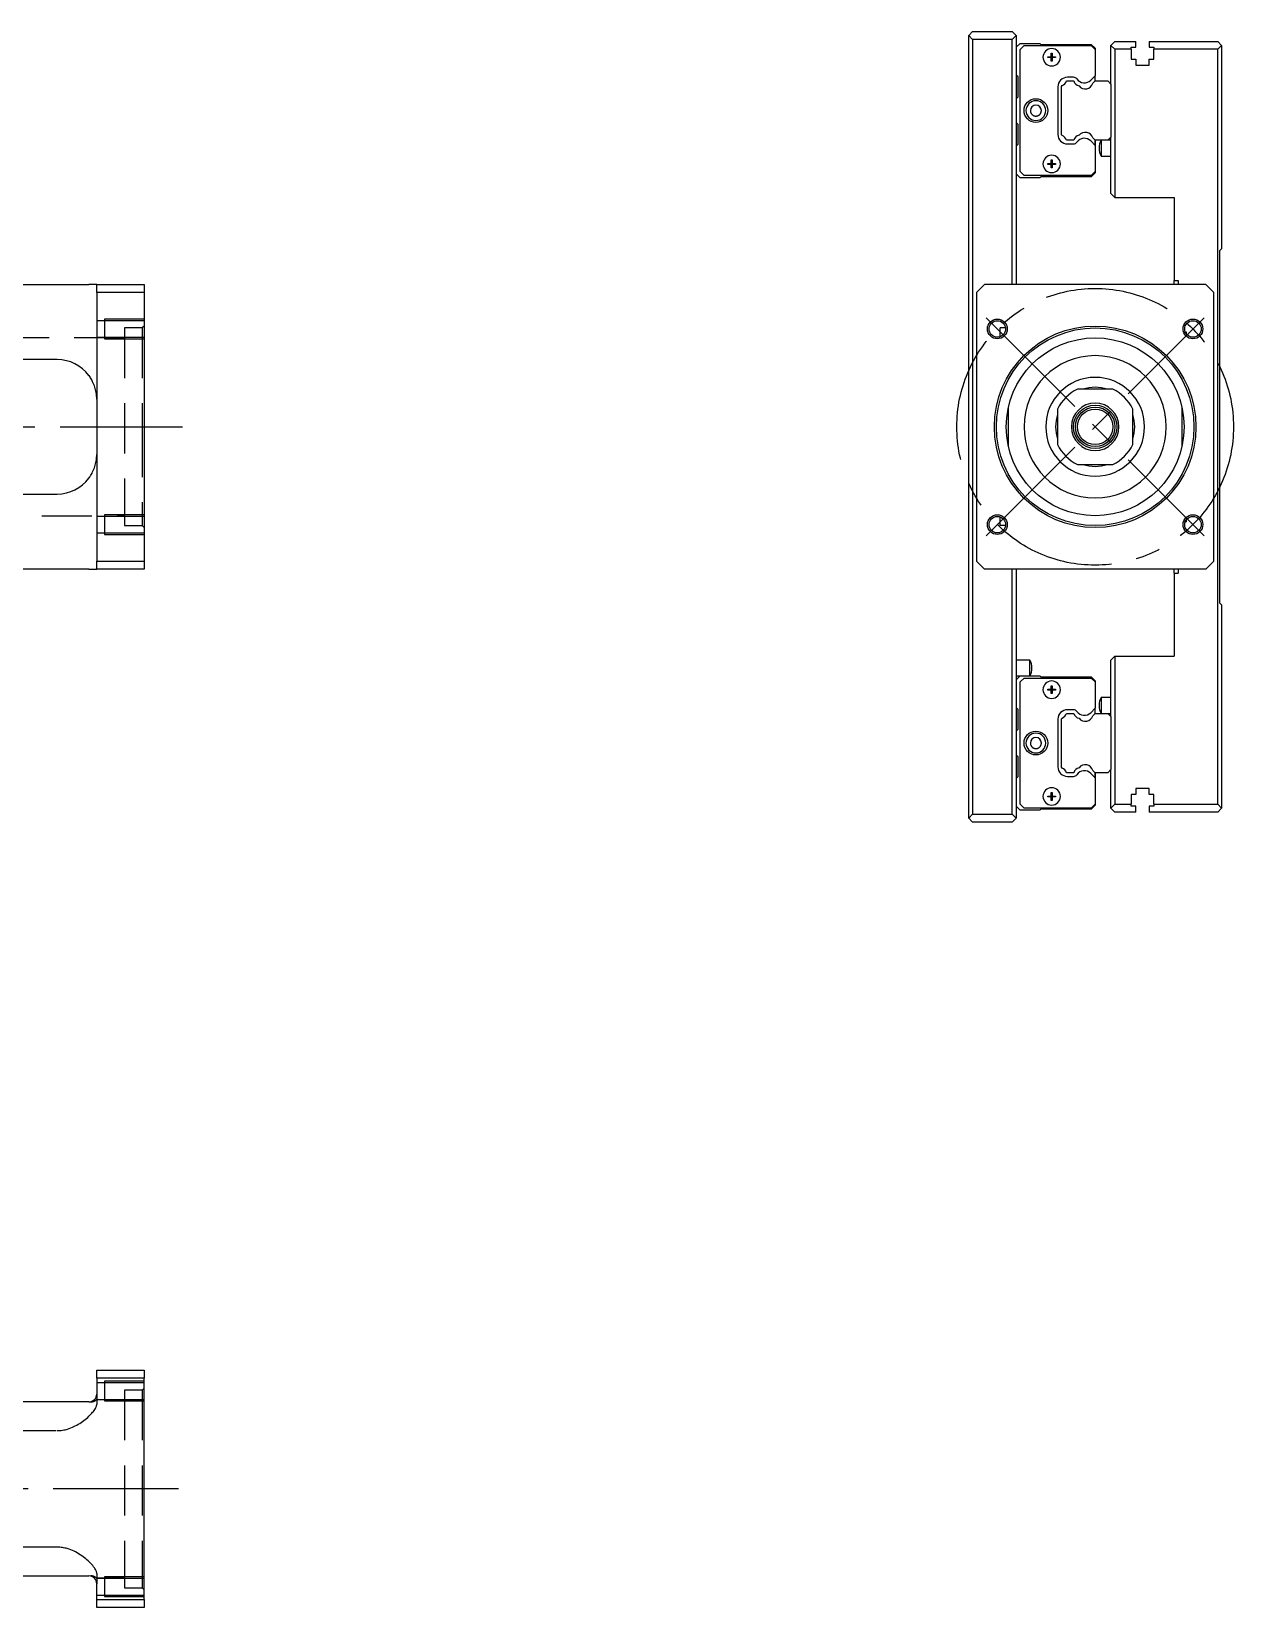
# Model space of a CAD drawing. Extents: x -40 to 841, y -348 to 108.
# Drawn here: x 536.5 to 840.6, y -298.7 to 100 of the extents above; entities that cross this region are included whole.
import ezdxf

# ---------------------------------------------------------------- set-up
doc = ezdxf.new("R2010")
doc.units = 0
doc.linetypes.add('CENTER', pattern=[50.8, 31.75, -6.35, 6.35, -6.35])
doc.linetypes.add('DASHED', pattern=[19.05, 12.7, -6.35])
doc.layers.get('0').update_dxf_attribs({"linetype": 'CONTINUOUS'})
doc.layers.add('CENTER', color=1, linetype='CENTER')

msp = doc.modelspace()

# ---------------------------------------------------------------- linework, layer by layer
at = {"color": 7, "linetype": 'CONTINUOUS'}
for p, q in [((773.62, 99), (774.62, 100)), ((774.62, 100), (784.62, 100)), ((784.62, 100), (785.62, 99)), ((774.62, 98), (773.62, 99)), ((773.62, -99), (773.62, 99)), ((784.62, 98), (774.62, 98)), ((774.62, 98), (774.62, -98)), ((784.62, 98), (785.62, 99)), ((784.62, 36), (784.62, 98)), ((785.62, 99), (785.62, 36)), ((785.62, 96), (786.62, 97)), ((786.62, 97), (791.62, 97)), ((786.62, 95.45), (787.62, 96.45)), ((787.62, 96.45), (804.62, 96.45)), ((791.62, 97), (791.87, 96.75)), ((791.87, 96.75), (804.62, 96.75)), ((804.62, 96.75), (805.62, 95.75)), ((804.62, 96.45), (805.62, 95.45)), ((805.62, 95.75), (805.62, 95.45)), ((809.62, 96.5), (810.62, 97.5)), ((809.62, 86.7), (809.62, 96.5)), ((810.62, 95.5), (809.62, 96.5)), ((810.62, 97.5), (815.92, 97.5)), ((814.77, 96), (815.92, 96)), ((814.77, 95.5), (814.77, 96)), ((815.92, 96), (815.92, 97.5)), ((819.32, 97.5), (836.62, 97.5)), ((819.32, 97.5), (819.32, 96)), ((819.32, 96), (820.47, 96)), ((820.47, 96), (820.47, 95.5)), ((836.62, 97.5), (837.62, 96.5)), ((837.62, 96.5), (836.62, 95.5)), ((837.62, 96.5), (837.62, 45)), ((786.62, 64.55), (786.62, 95.45)), ((793.62, 93.4), (793.62, 93.6)), ((793.62, 93.6), (794.52, 93.6)), ((794.52, 93.4), (793.62, 93.4)), ((794.52, 93.6), (794.52, 94.5)), ((794.52, 94.5), (794.72, 94.5)), ((794.52, 93.6), (794.62, 93.5)), ((794.52, 93.4), (794.62, 93.5)), ((794.52, 92.5), (794.52, 93.4)), ((794.72, 92.5), (794.52, 92.5)), ((794.72, 93.6), (794.62, 93.5)), ((794.72, 93.4), (794.62, 93.5)), ((794.72, 94.5), (794.72, 93.6)), ((794.72, 93.6), (795.62, 93.6)), ((795.62, 93.4), (794.72, 93.4)), ((794.72, 93.4), (794.72, 92.5)), ((795.62, 93.6), (795.62, 93.4)), ((805.62, 95.45), (805.62, 88.82)), ((814.77, 95.5), (810.62, 95.5)), ((810.62, 95.5), (810.62, 58)), ((814.77, 95.5), (814.77, 93)), ((814.77, 93), (815.92, 93)), ((815.92, 93), (815.92, 91.5)), ((819.32, 93), (820.47, 93)), ((819.32, 91.5), (819.32, 93)), ((820.47, 93), (820.47, 95.5)), ((836.62, 95.5), (820.47, 95.5)), ((836.62, -95.5), (836.62, 95.5)), ((786.12, 88.5), (785.62, 89)), ((786.12, 83.5), (786.12, 88.5)), ((800.15, 88.43), (798.59, 88.43)), ((805.62, 88.82), (804.49, 87.68)), ((805.62, 87.5), (805.62, 88.82)), ((815.92, 91.5), (819.32, 91.5)), ((796.19, 86.03), (796.19, 73.97)), ((797.12, 86.1), (797.25, 86.32)), ((797.12, 73.9), (797.12, 86.1)), ((798.33, 87.5), (800.2, 87.5)), ((805.03, 86.91), (805.62, 87.5)), ((805.62, 87.5), (808.82, 87.5)), ((808.82, 87.5), (809.62, 86.7)), ((809.62, 86.7), (809.62, 73.3)), ((785.62, 83), (786.12, 83.5)), ((789.23, 80), (789.23, 79.95)), ((789.23, 79.95), (789.23, 79.9)), ((789.23, 79.9), (789.24, 79.85)), ((789.24, 79.85), (789.24, 79.8)), ((789.24, 79.8), (789.25, 79.76)), ((789.25, 79.76), (789.26, 79.71)), ((791.99, 79.78), (792, 79.83)), ((791.99, 79.73), (791.99, 79.78)), ((792, 79.83), (792.01, 79.88)), ((792.01, 80), (792.01, 80)), ((792.01, 80), (792.01, 80)), ((792.01, 80), (792.01, 80)), ((792.01, 79.98), (792.01, 80)), ((792.01, 79.93), (792.01, 79.98)), ((792.01, 79.88), (792.01, 79.93)), ((786.12, 76.5), (785.62, 77)), ((786.12, 71.5), (786.12, 76.5)), ((789.26, 79.71), (789.27, 79.66)), ((789.27, 79.66), (789.28, 79.61)), ((789.28, 79.61), (789.3, 79.55)), ((789.3, 79.55), (789.32, 79.5)), ((789.32, 79.5), (789.34, 79.45)), ((789.34, 79.45), (789.37, 79.39)), ((789.37, 79.39), (789.39, 79.34)), ((789.39, 79.34), (789.42, 79.29)), ((789.42, 79.29), (789.45, 79.24)), ((789.45, 79.24), (789.49, 79.19)), ((789.49, 79.19), (789.52, 79.14)), ((789.52, 79.14), (789.56, 79.1)), ((789.56, 79.1), (789.6, 79.05)), ((789.6, 79.05), (789.64, 79.01)), ((789.64, 79.01), (789.68, 78.97)), ((789.68, 78.97), (789.73, 78.93)), ((789.73, 78.93), (789.77, 78.89)), ((789.77, 78.89), (789.82, 78.86)), ((789.82, 78.86), (789.87, 78.83)), ((789.87, 78.83), (789.92, 78.8)), ((789.92, 78.8), (789.97, 78.77)), ((789.97, 78.77), (790.02, 78.74)), ((790.02, 78.74), (790.07, 78.72)), ((790.07, 78.72), (790.13, 78.7)), ((790.13, 78.7), (790.19, 78.68)), ((790.19, 78.68), (790.24, 78.66)), ((790.24, 78.66), (790.3, 78.64)), ((790.3, 78.64), (790.36, 78.63)), ((790.36, 78.63), (790.41, 78.62)), ((790.41, 78.62), (790.47, 78.62)), ((790.47, 78.62), (790.53, 78.61)), ((790.53, 78.61), (790.59, 78.61)), ((790.59, 78.61), (790.65, 78.61)), ((790.65, 78.61), (790.71, 78.61)), ((790.71, 78.61), (790.77, 78.62)), ((790.77, 78.62), (790.82, 78.62)), ((790.82, 78.62), (790.88, 78.63)), ((790.88, 78.63), (790.94, 78.64)), ((790.94, 78.64), (790.99, 78.66)), ((790.99, 78.66), (791.05, 78.68)), ((791.05, 78.68), (791.11, 78.7)), ((791.11, 78.7), (791.16, 78.72)), ((791.16, 78.72), (791.22, 78.74)), ((791.22, 78.74), (791.27, 78.77)), ((791.27, 78.77), (791.32, 78.8)), ((791.32, 78.8), (791.37, 78.83)), ((791.37, 78.83), (791.42, 78.86)), ((791.42, 78.86), (791.47, 78.89)), ((791.47, 78.89), (791.51, 78.93)), ((791.51, 78.93), (791.56, 78.97)), ((791.56, 78.97), (791.6, 79.01)), ((791.6, 79.01), (791.64, 79.05)), ((791.64, 79.05), (791.68, 79.09)), ((791.68, 79.09), (791.71, 79.14)), ((791.71, 79.14), (791.75, 79.19)), ((791.75, 79.19), (791.78, 79.24)), ((791.78, 79.24), (791.82, 79.29)), ((791.82, 79.29), (791.85, 79.34)), ((791.85, 79.34), (791.87, 79.38)), ((791.87, 79.38), (791.89, 79.43)), ((791.89, 79.43), (791.91, 79.48)), ((791.91, 79.48), (791.93, 79.53)), ((791.93, 79.53), (791.95, 79.58)), ((791.95, 79.58), (791.96, 79.63)), ((791.96, 79.63), (791.97, 79.68)), ((791.97, 79.68), (791.99, 79.73)), ((797.25, 73.68), (797.12, 73.9)), ((800.2, 72.5), (798.33, 72.5)), ((804.49, 72.32), (805.62, 71.18)), ((805.62, 72.5), (805.03, 73.09)), ((805.62, 72.5), (805.03, 73.09)), ((805.62, 72.5), (805.62, 71.18)), ((805.62, 71.18), (805.62, 72.5)), ((808.82, 72.5), (805.62, 72.5)), ((807.12, 72.5), (807.12, 68.5)), ((809.62, 73.3), (808.82, 72.5)), ((809.62, 72.5), (808.82, 72.5)), ((809.62, 59), (809.62, 73.3)), ((785.62, 71), (786.12, 71.5)), ((798.59, 71.57), (800.15, 71.57)), ((805.62, 71.18), (805.62, 64.55)), ((806.62, 70.56), (806.62, 70.44)), ((807.12, 68.5), (809.62, 68.5)), ((786.62, 63), (785.62, 64)), ((787.62, 63.55), (786.62, 64.55)), ((793.62, 66.6), (794.52, 66.6)), ((793.62, 66.4), (793.62, 66.6)), ((794.52, 66.4), (793.62, 66.4)), ((794.52, 66.6), (794.52, 67.5)), ((794.52, 67.5), (794.72, 67.5)), ((794.52, 66.6), (794.62, 66.5)), ((794.52, 66.4), (794.62, 66.5)), ((794.52, 65.5), (794.52, 66.4)), ((794.72, 65.5), (794.52, 65.5)), ((794.72, 66.6), (794.62, 66.5)), ((794.72, 66.4), (794.62, 66.5)), ((794.72, 67.5), (794.72, 66.6)), ((794.72, 66.6), (795.62, 66.6)), ((795.62, 66.4), (794.72, 66.4)), ((794.72, 66.4), (794.72, 65.5)), ((795.62, 66.6), (795.62, 66.4)), ((805.62, 64.55), (804.62, 63.55)), ((805.62, 64.25), (804.62, 63.25)), ((805.62, 64.55), (805.62, 64.25)), ((791.62, 63), (786.62, 63)), ((804.62, 63.55), (787.62, 63.55)), ((791.87, 63.25), (791.62, 63)), ((804.62, 63.25), (791.87, 63.25)), ((809.62, 59), (810.62, 58)), ((810.62, 58), (825.62, 58)), ((825.62, 58), (825.62, 37)), ((837.12, 44.5), (837.62, 45)), ((837.12, 44.5), (837.12, -44.5)), ((530, 36), (551, 36)), ((553, 36), (551, 36)), ((553, 34), (553, 36)), ((553, 36), (565, 36)), ((565, 36), (565, 34)), ((777.62, 36), (775.62, 34)), ((833.62, 36), (777.62, 36)), ((825.62, 36), (825.62, 37)), ((825.62, 37), (826.62, 37)), ((826.62, 37), (826.62, 36)), ((835.62, 34), (833.62, 36)), ((553, 34), (553, -34)), ((565, 34), (553, 34)), ((565, 34), (565, -34)), ((775.62, 34), (775.62, -34)), ((835.62, -34), (835.62, 34)), ((781.62, 22.79), (781.62, 25)), ((782.96, 25), (781.62, 25)), ((828.41, 24), (828.62, 24)), ((828.62, 24), (828.62, 23.59)), ((543, 17), (511, 17)), ((551.15, 12.79), (551, 13)), ((551.3, 12.57), (551.15, 12.79)), ((551.45, 12.35), (551.3, 12.57)), ((551.59, 12.12), (551.45, 12.35)), ((551.72, 11.89), (551.59, 12.12)), ((551.85, 11.66), (551.72, 11.89)), ((551.97, 11.42), (551.85, 11.66)), ((552.13, 11.08), (551.97, 11.42)), ((552.28, 10.74), (552.13, 11.08)), ((552.41, 10.39), (552.28, 10.74)), ((552.52, 10.05), (552.41, 10.39)), ((552.63, 9.7), (552.52, 10.05)), ((552.72, 9.36), (552.63, 9.7)), ((552.8, 9.01), (552.72, 9.36)), ((552.86, 8.67), (552.8, 9.01)), ((552.92, 8.25), (552.86, 8.67)), ((552.96, 7.84), (552.92, 8.25)), ((810.09, 9.5), (801.15, 9.5)), ((552.99, 7.43), (552.96, 7.84)), ((553, 7.02), (552.99, 7.43)), ((553, 7), (553, 7.02)), ((783.62, 4.72), (783.62, -4.72)), ((796.12, 4.47), (796.12, -4.47)), ((815.12, -4.47), (815.12, 4.47)), ((827.62, -4.72), (827.62, 4.72)), ((552.92, -8.26), (552.96, -7.95)), ((552.96, -7.95), (552.98, -7.64)), ((552.98, -7.64), (552.99, -7.33)), ((552.99, -7.33), (553, -7.02)), ((553, -7.02), (553, -7)), ((551.52, -12.23), (551.69, -11.95)), ((551.69, -11.95), (551.83, -11.69)), ((551.83, -11.69), (551.97, -11.42)), ((551.97, -11.42), (552.13, -11.09)), ((552.13, -11.09), (552.27, -10.75)), ((552.27, -10.75), (552.4, -10.41)), ((552.4, -10.41), (552.52, -10.07)), ((552.52, -10.07), (552.62, -9.72)), ((552.62, -9.72), (552.71, -9.37)), ((552.71, -9.37), (552.79, -9.02)), ((552.79, -9.02), (552.86, -8.67)), ((552.86, -8.67), (552.92, -8.26)), ((801.15, -9.5), (810.09, -9.5)), ((551, -13), (551.09, -12.88)), ((551.09, -12.88), (551.22, -12.69)), ((551.22, -12.69), (551.35, -12.5)), ((551.35, -12.5), (551.44, -12.37)), ((551.44, -12.37), (551.52, -12.23)), ((511, -17), (543, -17)), ((781.62, -25), (781.62, -22.79)), ((828.62, -23.59), (828.62, -24)), ((782.96, -25), (781.62, -25)), ((828.41, -24), (828.62, -24)), ((553, -34), (565, -34)), ((553, -36), (553, -34)), ((565, -34), (565, -36)), ((775.62, -34), (777.62, -36)), ((833.62, -36), (835.62, -34)), ((551, -36), (530, -36)), ((551, -36), (553, -36)), ((565, -36), (553, -36)), ((833.62, -36), (777.62, -36)), ((784.62, -98), (784.62, -36)), ((785.62, -36), (785.62, -99)), ((825.62, -37), (825.62, -36)), ((825.62, -37), (825.62, -58)), ((825.62, -37), (826.62, -37)), ((826.62, -36), (826.62, -37)), ((837.62, -45), (837.12, -44.5)), ((837.62, -45), (837.62, -96.5)), ((789.12, -59), (785.62, -59)), ((789.12, -61), (789.12, -59)), ((810.62, -58), (809.62, -59)), ((809.62, -73.3), (809.62, -59)), ((810.62, -58), (825.62, -58)), ((810.62, -58), (810.62, -95.5)), ((785.62, -63), (786.62, -63)), ((785.62, -64), (786.62, -63)), ((786.62, -63), (791.62, -63)), ((786.62, -64.55), (787.62, -63.55)), ((787.62, -63.55), (804.62, -63.55)), ((789.12, -63), (789.12, -61)), ((789.62, -61.06), (789.62, -60.94)), ((791.62, -63), (791.87, -63.25)), ((791.87, -63.25), (804.62, -63.25)), ((804.62, -63.25), (805.62, -64.25)), ((804.62, -63.55), (805.62, -64.55)), ((786.62, -95.45), (786.62, -64.55)), ((793.62, -66.4), (794.52, -66.4)), ((793.62, -66.6), (793.62, -66.4)), ((794.52, -66.6), (793.62, -66.6)), ((794.52, -66.4), (794.52, -65.5)), ((794.52, -65.5), (794.72, -65.5)), ((794.52, -66.4), (794.62, -66.5)), ((794.52, -66.6), (794.62, -66.5)), ((794.52, -67.5), (794.52, -66.6)), ((794.72, -67.5), (794.52, -67.5)), ((794.72, -66.4), (794.62, -66.5)), ((794.72, -66.6), (794.62, -66.5)), ((794.72, -65.5), (794.72, -66.4)), ((794.72, -66.4), (795.62, -66.4)), ((795.62, -66.6), (794.72, -66.6)), ((794.72, -66.6), (794.72, -67.5)), ((795.62, -66.4), (795.62, -66.6)), ((805.62, -64.25), (805.62, -64.55)), ((805.62, -64.55), (805.62, -71.18)), ((786.12, -71.5), (785.62, -71)), ((786.12, -76.5), (786.12, -71.5)), ((800.15, -71.57), (798.59, -71.57)), ((805.62, -71.18), (804.49, -72.32)), ((805.62, -72.5), (805.62, -71.18)), ((806.62, -70.44), (806.62, -70.56)), ((809.62, -68.5), (807.12, -68.5)), ((807.12, -68.5), (807.12, -72.5)), ((796.19, -73.97), (796.19, -86.03)), ((797.12, -73.9), (797.25, -73.68)), ((797.12, -86.1), (797.12, -73.9)), ((798.33, -72.5), (800.2, -72.5)), ((805.03, -73.09), (805.62, -72.5)), ((805.62, -72.5), (808.82, -72.5)), ((808.82, -72.5), (809.62, -72.5)), ((808.82, -72.5), (809.62, -73.3)), ((809.62, -73.3), (809.62, -86.7)), ((785.62, -77), (786.12, -76.5)), ((786.12, -83.5), (785.62, -83)), ((786.12, -88.5), (786.12, -83.5)), ((789.23, -80), (789.23, -80.05)), ((789.23, -80.05), (789.23, -80.1)), ((789.23, -80.1), (789.24, -80.15)), ((789.24, -80.15), (789.24, -80.2)), ((789.24, -80.2), (789.25, -80.24)), ((789.25, -80.24), (789.26, -80.29)), ((789.26, -80.29), (789.27, -80.34)), ((789.27, -80.34), (789.28, -80.39)), ((789.28, -80.39), (789.3, -80.45)), ((789.3, -80.45), (789.32, -80.5)), ((789.32, -80.5), (789.34, -80.55)), ((789.34, -80.55), (789.37, -80.61)), ((789.37, -80.61), (789.39, -80.66)), ((789.39, -80.66), (789.42, -80.71)), ((789.42, -80.71), (789.45, -80.76)), ((789.45, -80.76), (789.49, -80.81)), ((789.49, -80.81), (789.52, -80.86)), ((789.52, -80.86), (789.56, -80.9)), ((789.56, -80.9), (789.6, -80.95)), ((789.6, -80.95), (789.64, -80.99)), ((789.64, -80.99), (789.68, -81.03)), ((789.68, -81.03), (789.73, -81.07)), ((789.73, -81.07), (789.77, -81.11)), ((789.77, -81.11), (789.82, -81.14)), ((789.82, -81.14), (789.87, -81.17)), ((789.87, -81.17), (789.92, -81.2)), ((789.92, -81.2), (789.97, -81.23)), ((789.97, -81.23), (790.02, -81.26)), ((790.02, -81.26), (790.07, -81.28)), ((790.07, -81.28), (790.13, -81.3)), ((790.13, -81.3), (790.19, -81.32)), ((790.19, -81.32), (790.24, -81.34)), ((790.24, -81.34), (790.3, -81.36)), ((790.3, -81.36), (790.36, -81.37)), ((790.36, -81.37), (790.41, -81.38)), ((790.41, -81.38), (790.47, -81.38)), ((790.47, -81.38), (790.53, -81.39)), ((790.53, -81.39), (790.59, -81.39)), ((790.59, -81.39), (790.65, -81.39)), ((790.65, -81.39), (790.71, -81.39)), ((790.71, -81.39), (790.77, -81.38)), ((790.77, -81.38), (790.82, -81.38)), ((790.82, -81.38), (790.88, -81.37)), ((790.88, -81.37), (790.94, -81.36)), ((790.94, -81.36), (790.99, -81.34)), ((790.99, -81.34), (791.05, -81.32)), ((791.05, -81.32), (791.11, -81.3)), ((791.11, -81.3), (791.16, -81.28)), ((791.16, -81.28), (791.22, -81.26)), ((791.22, -81.26), (791.27, -81.23)), ((791.27, -81.23), (791.32, -81.2)), ((791.32, -81.2), (791.37, -81.17)), ((791.37, -81.17), (791.42, -81.14)), ((791.42, -81.14), (791.47, -81.11)), ((791.47, -81.11), (791.51, -81.07)), ((791.51, -81.07), (791.56, -81.03)), ((791.56, -81.03), (791.6, -80.99)), ((791.6, -80.99), (791.64, -80.95)), ((791.64, -80.95), (791.68, -80.91)), ((791.68, -80.91), (791.71, -80.86)), ((791.71, -80.86), (791.75, -80.81)), ((791.75, -80.81), (791.78, -80.76)), ((791.78, -80.76), (791.82, -80.71)), ((791.82, -80.71), (791.85, -80.66)), ((791.85, -80.66), (791.87, -80.62)), ((791.87, -80.62), (791.89, -80.57)), ((791.89, -80.57), (791.91, -80.52)), ((791.91, -80.52), (791.93, -80.47)), ((791.93, -80.47), (791.95, -80.42)), ((791.95, -80.42), (791.96, -80.37)), ((791.96, -80.37), (791.97, -80.32)), ((791.97, -80.32), (791.99, -80.27)), ((791.99, -80.22), (792, -80.17)), ((791.99, -80.27), (791.99, -80.22)), ((792, -80.17), (792.01, -80.12)), ((792.01, -80), (792.01, -80)), ((792.01, -80), (792.01, -80)), ((792.01, -80), (792.01, -80)), ((792.01, -80.02), (792.01, -80)), ((792.01, -80.07), (792.01, -80.02)), ((792.01, -80.12), (792.01, -80.07)), ((797.25, -86.32), (797.12, -86.1)), ((800.2, -87.5), (798.33, -87.5)), ((804.49, -87.68), (805.62, -88.82)), ((805.62, -87.5), (805.03, -86.91)), ((805.62, -87.5), (805.03, -86.91)), ((805.62, -87.5), (805.62, -88.82)), ((805.62, -88.82), (805.62, -87.5)), ((808.82, -87.5), (805.62, -87.5)), ((809.62, -86.7), (808.82, -87.5)), ((809.62, -96.5), (809.62, -86.7)), ((785.62, -89), (786.12, -88.5)), ((798.59, -88.43), (800.15, -88.43)), ((805.62, -88.82), (805.62, -95.45)), ((815.92, -91.5), (815.92, -93)), ((819.32, -91.5), (815.92, -91.5)), ((819.32, -93), (819.32, -91.5)), ((787.62, -96.45), (786.62, -95.45)), ((793.62, -93.4), (794.52, -93.4)), ((793.62, -93.6), (793.62, -93.4)), ((794.52, -93.6), (793.62, -93.6)), ((794.52, -93.4), (794.52, -92.5)), ((794.52, -92.5), (794.72, -92.5)), ((794.52, -93.4), (794.62, -93.5)), ((794.52, -93.6), (794.62, -93.5)), ((794.52, -94.5), (794.52, -93.6)), ((794.72, -94.5), (794.52, -94.5)), ((794.72, -93.4), (794.62, -93.5)), ((794.72, -93.6), (794.62, -93.5)), ((794.72, -92.5), (794.72, -93.4)), ((794.72, -93.4), (795.62, -93.4)), ((795.62, -93.6), (794.72, -93.6)), ((794.72, -93.6), (794.72, -94.5)), ((795.62, -93.4), (795.62, -93.6)), ((805.62, -95.45), (804.62, -96.45)), ((805.62, -95.45), (805.62, -95.75)), ((809.62, -96.5), (810.62, -95.5)), ((810.62, -95.5), (814.77, -95.5)), ((814.77, -93), (814.77, -95.5)), ((815.92, -93), (814.77, -93)), ((814.77, -96), (814.77, -95.5)), ((820.47, -93), (819.32, -93)), ((820.47, -95.5), (820.47, -93)), ((820.47, -95.5), (820.47, -96)), ((820.47, -95.5), (836.62, -95.5)), ((836.62, -95.5), (837.62, -96.5)), ((773.62, -99), (774.62, -98)), ((774.62, -100), (773.62, -99)), ((774.62, -98), (784.62, -98)), ((785.62, -99), (784.62, -98)), ((785.62, -99), (784.62, -100)), ((786.62, -97), (785.62, -96)), ((791.62, -97), (786.62, -97)), ((804.62, -96.45), (787.62, -96.45)), ((791.87, -96.75), (791.62, -97)), ((804.62, -96.75), (791.87, -96.75)), ((805.62, -95.75), (804.62, -96.75)), ((810.62, -97.5), (809.62, -96.5)), ((815.92, -97.5), (810.62, -97.5)), ((815.92, -96), (814.77, -96)), ((815.92, -97.5), (815.92, -96)), ((820.47, -96), (819.32, -96)), ((819.32, -96), (819.32, -97.5)), ((836.62, -97.5), (819.32, -97.5)), ((837.62, -96.5), (836.62, -97.5)), ((784.62, -100), (774.62, -100)), ((553, -238.68), (565, -238.68)), ((553, -240.68), (553, -238.68)), ((565, -238.68), (565, -240.68)), ((553, -240.68), (553, -244.68)), ((565, -240.68), (553, -240.68)), ((565, -296.68), (565, -240.68)), ((551, -246.68), (530, -246.68)), ((530, -290.68), (551, -290.68)), ((553, -296.68), (553, -292.68)), ((553, -298.68), (553, -296.68)), ((553, -296.68), (565, -296.68)), ((565, -298.68), (553, -298.68)), ((565, -296.68), (565, -298.68))]:
    msp.add_line(p, q, dxfattribs=at)
at = {"color": 3, "linetype": 'DASHED'}
for p, q in [((555, 26.85), (553, 26.85)), ((565, 27.25), (555, 27.25)), ((555, 27.25), (555, 22.25)), ((565, 26.85), (555, 26.85)), ((564.5, 25), (560, 25)), ((560, 25), (560, -25)), ((565, 25.5), (564.5, 25)), ((564.5, 25), (564.5, 0)), ((560, 22.5), (501, 22.5)), ((553, 22.65), (555, 22.65)), ((555, 22.65), (565, 22.65)), ((555, 22.25), (565, 22.25)), ((551, 13), (551.24, 12.67)), ((564.5, 0), (564.5, -25)), ((551.13, -12.82), (550.87, -13.17)), ((501, -22.5), (560, -22.5)), ((555, -22.65), (553, -22.65)), ((565, -22.25), (555, -22.25)), ((555, -22.25), (555, -27.25)), ((565, -22.65), (555, -22.65)), ((553, -26.85), (555, -26.85)), ((555, -26.85), (565, -26.85)), ((555, -27.25), (565, -27.25)), ((560, -25), (564.5, -25)), ((564.5, -25), (565, -25.5)), ((555, -241.83), (553, -241.83)), ((565, -241.43), (555, -241.43)), ((555, -241.43), (555, -246.43)), ((565, -241.83), (555, -241.83)), ((565, -243.18), (564.5, -243.68)), ((551, -246.68), (551.52, -246.68)), ((551, -246.68), (551.52, -246.68)), ((551.52, -246.68), (551.52, -246.68)), ((551.52, -246.68), (551.52, -246.68)), ((553, -244.68), (553, -246.03)), ((553, -246.03), (555, -246.03)), ((553, -246.03), (553, -247.3)), ((560, -246.18), (553, -246.18)), ((555, -246.03), (565, -246.03)), ((555, -246.43), (565, -246.43)), ((564.5, -243.68), (560, -243.68)), ((560, -243.68), (560, -293.68)), ((564.5, -243.68), (564.5, -293.68)), ((549.77, -251.36), (550.1, -251.1)), ((550.1, -251.1), (550.42, -250.84)), ((550.42, -250.84), (550.72, -250.58)), ((550.72, -250.58), (551, -250.32)), ((551, -250.32), (551.26, -250.06)), ((551.26, -250.06), (551.51, -249.81)), ((551.51, -249.81), (551.74, -249.56)), ((551.74, -249.56), (551.96, -249.31)), ((551.96, -249.31), (552.16, -249.06)), ((552.16, -249.06), (552.34, -248.82)), ((552.34, -248.82), (552.5, -248.58)), ((552.5, -248.58), (552.65, -248.34)), ((552.65, -248.34), (552.77, -248.11)), ((552.77, -248.11), (552.87, -247.9)), ((552.87, -247.9), (552.93, -247.73)), ((552.93, -247.73), (552.97, -247.58)), ((552.97, -247.58), (552.99, -247.44)), ((552.99, -247.44), (553, -247.3)), ((511, -253.94), (543, -253.94)), ((543, -253.94), (543.33, -253.93)), ((543.33, -253.93), (543.66, -253.92)), ((543.66, -253.92), (543.99, -253.88)), ((543.99, -253.88), (544.32, -253.84)), ((544.32, -253.84), (544.66, -253.78)), ((544.66, -253.78), (544.99, -253.71)), ((544.99, -253.71), (545.32, -253.63)), ((545.32, -253.63), (545.64, -253.54)), ((545.64, -253.54), (546.05, -253.41)), ((546.05, -253.41), (546.45, -253.26)), ((546.45, -253.26), (546.83, -253.1)), ((546.83, -253.1), (547.21, -252.93)), ((547.21, -252.93), (547.58, -252.75)), ((547.58, -252.75), (547.93, -252.56)), ((547.93, -252.56), (548.33, -252.33)), ((548.33, -252.33), (548.71, -252.1)), ((548.71, -252.1), (549.07, -251.86)), ((549.07, -251.86), (549.43, -251.61)), ((549.43, -251.61), (549.77, -251.36)), ((543, -283.42), (511, -283.42)), ((543.33, -283.43), (543, -283.42)), ((543.66, -283.44), (543.33, -283.43)), ((543.99, -283.48), (543.66, -283.44)), ((544.32, -283.52), (543.99, -283.48)), ((544.63, -283.57), (544.32, -283.52)), ((544.94, -283.64), (544.63, -283.57)), ((545.25, -283.71), (544.94, -283.64)), ((545.55, -283.79), (545.25, -283.71)), ((545.99, -283.93), (545.55, -283.79)), ((546.42, -284.09), (545.99, -283.93)), ((546.84, -284.26), (546.42, -284.09)), ((547.25, -284.45), (546.84, -284.26)), ((547.64, -284.64), (547.25, -284.45)), ((548.02, -284.85), (547.64, -284.64)), ((548.43, -285.09), (548.02, -284.85)), ((548.83, -285.34), (548.43, -285.09)), ((549.21, -285.59), (548.83, -285.34)), ((549.57, -285.85), (549.21, -285.59)), ((549.9, -286.1), (549.57, -285.85)), ((550.23, -286.36), (549.9, -286.1)), ((550.53, -286.62), (550.23, -286.36)), ((550.82, -286.88), (550.53, -286.62)), ((551.15, -287.18), (550.82, -286.88)), ((551.45, -287.49), (551.15, -287.18)), ((551.73, -287.78), (551.45, -287.49)), ((551.52, -290.68), (551.52, -290.68)), ((551.52, -290.68), (551.52, -290.68)), ((551.98, -288.08), (551.73, -287.78)), ((552.21, -288.36), (551.98, -288.08)), ((552.41, -288.64), (552.21, -288.36)), ((552.55, -288.85), (552.41, -288.64)), ((552.66, -289.04), (552.55, -288.85)), ((552.77, -289.24), (552.66, -289.04)), ((552.85, -289.42), (552.77, -289.24)), ((552.92, -289.6), (552.85, -289.42)), ((552.96, -289.76), (552.92, -289.6)), ((552.99, -289.92), (552.96, -289.76)), ((553, -290.06), (552.99, -289.92)), ((553, -290.06), (553, -291.33)), ((565, -290.93), (555, -290.93)), ((555, -290.93), (555, -295.93)), ((553, -291.18), (560, -291.18)), ((555, -291.33), (553, -291.33)), ((553, -291.33), (553, -292.68)), ((565, -291.33), (555, -291.33)), ((560, -293.68), (564.5, -293.68)), ((564.5, -293.68), (565, -294.18)), ((553, -295.53), (555, -295.53)), ((555, -295.53), (565, -295.53)), ((555, -295.93), (565, -295.93))]:
    msp.add_line(p, q, dxfattribs=at)
at = {"color": 7, "linetype": 'CONTINUOUS'}
for centre, radius in [((790.62, 80), 3), ((780.87, 24.75), 2.1), ((805.62, 0), 25.5), ((805.62, 0), 25), ((830.37, 24.75), 2.1), ((805.62, 0), 22.5), ((805.62, 0), 5.5), ((805.62, 0), 5), ((805.62, 0), 4.5), ((780.87, -24.75), 2.1), ((830.37, -24.75), 2.1), ((790.62, -80), 3)]:
    msp.add_circle(centre, radius, dxfattribs=at)
at = {"color": 3, "linetype": 'CONTINUOUS'}
for centre in [(780.87, 24.75), (830.37, 24.75), (780.87, -24.75), (830.37, -24.75)]:
    msp.add_circle(centre, 2.5, dxfattribs=at)
at = {"color": 7, "linetype": 'CONTINUOUS'}
for centre, radius, start, end in [((794.62, 93.5), 2.2, 0, 180), ((794.62, 93.5), 2.2, 180, 0), ((798.59, 86.03), 2.4, 90, 180), ((800.15, 87.43), 1, 34.7052, 90), ((802.86, 89.31), 2.3, 214.7598, 315), ((796.69, 87.93), 1.7, 289.2262, 345.349), ((801.85, 87.93), 1.7, 194.651, 260.012), ((803.12, 87.5), 2, 218.4716, 342.8856), ((790.62, 80), 2.5, 0, 180), ((790.62, 80), 2.5, 180, 0), ((790.62, 80), 1.39, 0, 180), ((798.59, 73.97), 2.4, 180, 270), ((796.69, 72.07), 1.7, 14.651, 70.7738), ((800.15, 72.57), 1, 270, 325.2543), ((801.85, 72.07), 1.7, 99.988, 165.349), ((802.86, 70.69), 2.3, 44.9803, 145.2567), ((803.12, 72.5), 2, 17.1144, 141.5284), ((810.62, 70.56), 4, 151.0305, 180), ((794.62, 66.5), 2.2, 0, 180), ((810.62, 70.44), 4, 180, 208.9695), ((794.62, 66.5), 2.2, 180, 0), ((543, 7), 10, 36.8699, 90), ((805.62, 0), 18, 0, 180), ((805.62, 0), 18, 0, 180), ((805.62, 0), 12.5, 0, 180), ((805.62, 0), 12.5, 0, 180), ((805.62, 0), 10.5, 115.2088, 154.7912), ((805.62, 0), 10, 71.8051, 108.1949), ((805.62, 0), 10, 71.8051, 108.1949), ((805.62, 0), 10.5, 25.2088, 64.7912), ((805.62, 0), 6, 0, 180), ((805.62, 0), 10, 161.8051, 180), ((805.62, 0), 10, 161.8051, 180), ((805.62, 0), 10, 0, 18.1949), ((805.62, 0), 10, 0, 18.1949), ((805.62, 0), 18, 180, 0), ((805.62, 0), 18, 180, 0), ((805.62, 0), 12.5, 180, 0), ((805.62, 0), 12.5, 180, 0), ((805.62, 0), 10, 180, 198.1949), ((805.62, 0), 10, 180, 198.1949), ((805.62, 0), 6, 180, 0), ((805.62, 0), 10, 341.8051, 0), ((805.62, 0), 10, 341.8051, 0), ((805.62, 0), 10.5, 205.2088, 244.7912), ((805.62, 0), 10.5, 295.2088, 334.7912), ((805.62, 0), 10, 251.8051, 288.1949), ((805.62, 0), 10, 251.8051, 288.1949), ((543, -7), 10, 270, 323.1301), ((785.62, -60.94), 4, 0, 28.9695), ((785.62, -61.06), 4, 331.0305, 0), ((794.62, -66.5), 2.2, 0, 180), ((794.62, -66.5), 2.2, 180, 0), ((798.59, -73.97), 2.4, 90, 180), ((800.15, -72.57), 1, 34.7052, 90), ((810.62, -70.44), 4, 151.0305, 180), ((810.62, -70.56), 4, 180, 208.9695), ((796.69, -72.07), 1.7, 289.2262, 345.349), ((801.85, -72.07), 1.7, 194.651, 260.012), ((802.86, -70.69), 2.3, 214.7598, 315), ((803.12, -72.5), 2, 218.4716, 342.8856), ((790.62, -80), 2.5, 0, 180), ((790.62, -80), 1.39, 0, 180), ((790.62, -80), 2.5, 180, 0), ((798.59, -86.03), 2.4, 180, 270), ((796.69, -87.93), 1.7, 14.651, 70.7738), ((801.85, -87.93), 1.7, 99.988, 165.349), ((802.86, -89.31), 2.3, 44.9803, 145.2567), ((803.12, -87.5), 2, 17.1144, 141.5284), ((794.62, -93.5), 2.2, 0, 180), ((800.15, -87.43), 1, 270, 325.2543), ((794.62, -93.5), 2.2, 180, 0), ((551, -244.68), 2, 270, 0), ((551, -292.68), 2, 0, 90)]:
    msp.add_arc(centre, radius, start, end, dxfattribs=at)
at = {"color": 3, "linetype": 'DASHED'}
for centre, start, end in [((551.53, -244.68), 270, 317.4968), ((551.53, -292.68), 42.5032, 90)]:
    msp.add_arc(centre, 2, start, end, dxfattribs=at)
at = {"layer": 'CENTER', "color": 1, "linetype": 'CENTER'}
for p, q in [((778.04, -27.58), (833.2, 27.58)), ((778.04, 27.58), (833.2, -27.58)), ((-15.07, 0), (574.72, 0)), ((573.72, -268.68), (518.6, -268.68))]:
    msp.add_line(p, q, dxfattribs=at)
msp.add_circle((805.62, 0), 35, dxfattribs=at)

doc.saveas('drawing.dxf')
